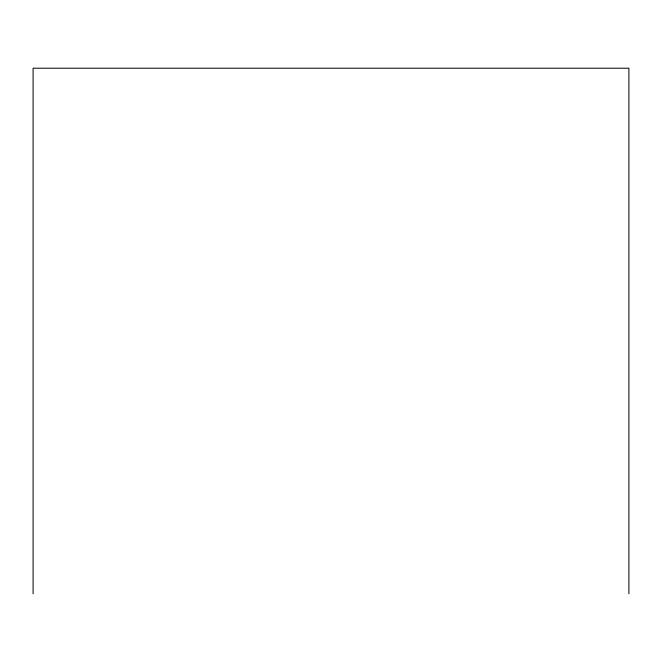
<?xml version="1.0" encoding="UTF-8"?>
<svg xmlns="http://www.w3.org/2000/svg" width="662" height="662" viewBox="0 0 662 662"><rect width="100%" height="100%" fill="white"/><g stroke="black" fill="none" stroke-linecap="round" stroke-linejoin="round"><path stroke-width="0.99" d="M628.9 593.789L628.9 68.211L33.1 68.211L33.1 593.789"/></g></svg>
